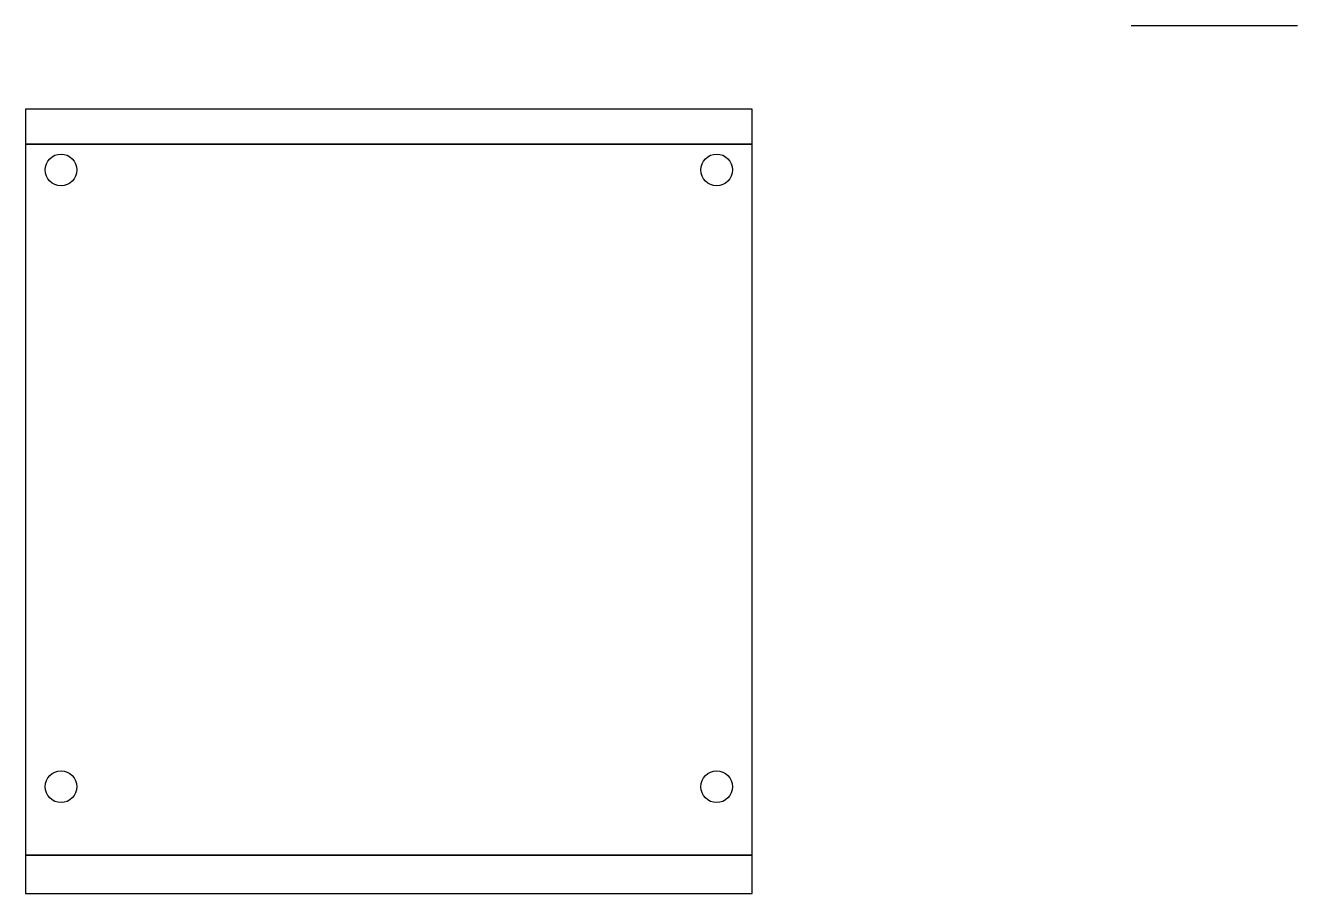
# Model space of a CAD drawing. Header units: millimetres. Extents: x 68 to 229, y 17 to 127.
import ezdxf

# ---------------------------------------------------------------- set-up
doc = ezdxf.new("R2010")
doc.units = ezdxf.units.MM

msp = doc.modelspace()

# ---------------------------------------------------------------- linework, layer by layer
msp.add_line((207.76, 126.9), (228.81, 126.9))
for points in [[(67.97, 111.9), (159.86, 111.9), (159.86, 116.33), (67.97, 116.33)], [(159.86, 111.9), (67.97, 111.9), (67.97, 22.1), (159.86, 22.1)], [(67.97, 22.1), (67.97, 17.23), (159.86, 17.23), (159.86, 22.1)]]:
    msp.add_lwpolyline(points, close=True)
msp.add_lwpolyline([(67.97, 22.1), (159.86, 22.1), (159.86, 111.9), (67.97, 111.9)])
for centre in [(72.48, 108.65), (155.36, 108.65), (72.48, 30.72), (155.36, 30.72)]:
    msp.add_circle(centre, 2)

doc.saveas('drawing.dxf')
